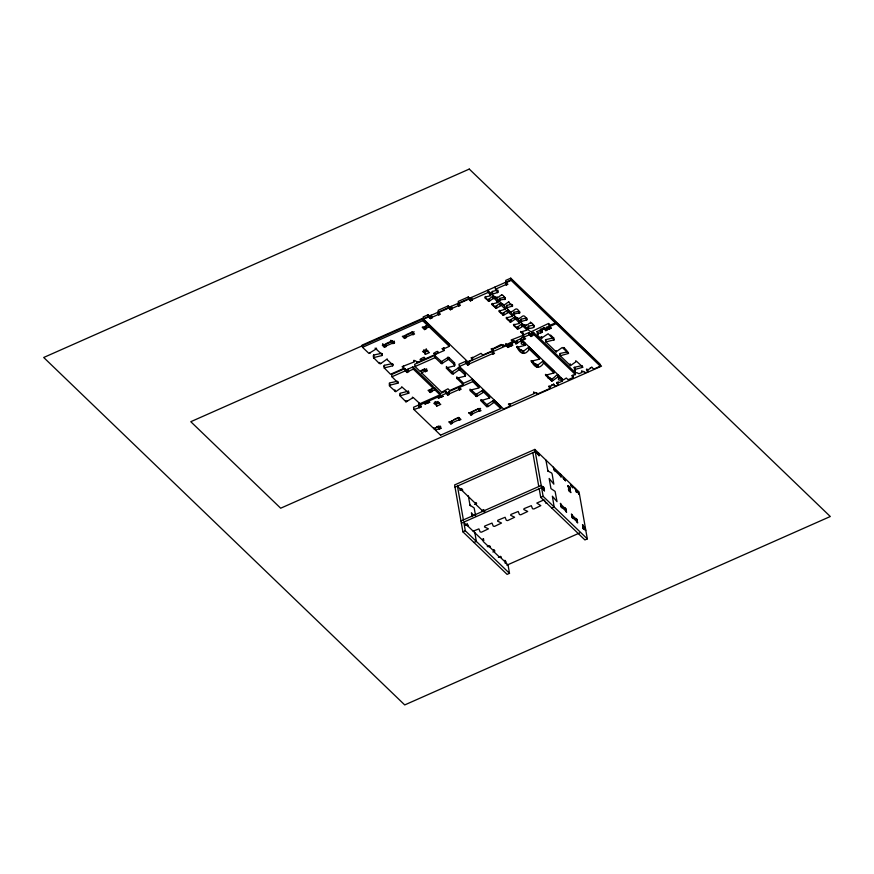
<?xml version="1.0" encoding="UTF-8"?>
<svg xmlns="http://www.w3.org/2000/svg" width="874" height="874" viewBox="0 0 874 874"><rect width="100%" height="100%" fill="white"/><g stroke="black" fill="none" stroke-linecap="round" stroke-linejoin="round"><path stroke-width="1.31" d="M516.731 346.716C519.735 353.282 524.411 356.625 529.338 349.25L539.597 359.127L539.203 356.898L528.945 347.033L523.526 351.206L520.959 349.862A3.234 1.89 -10 0 1 519.768 350.223M531.086 360.536C534.09 367.091 538.777 370.445 543.694 363.071L553.952 372.947L553.559 370.718L543.3 360.853L537.881 365.026L535.314 363.682A3.234 1.89 -10 0 1 534.123 364.043M512.503 339.516L512.896 341.734L511.126 340.03L523.581 335.135L520.838 332.044L527 330.055L523.023 326.231L517.911 329.225L513.65 325.587L514.262 324.724L519.691 323.358L516.086 319.436L514.633 319.48L510.689 322.277L506.428 318.639L506.658 317.918L512.557 316.148L512.055 313.7L506.559 307.932L512.721 305.933L508.351 302.065L504.407 304.862L502.954 304.906M519.659 322.877C519.484 316.159 506.592 314.684 519.943 312.881C515.758 304.589 514.873 311.898 510.165 311.854M526.519 328.078C520.27 320.856 518.184 322.397 527.164 319.829C522.98 311.537 522.095 318.846 517.386 318.802M543.999 499.873L536.789 503.063L540.831 505.642L533.883 508.974L532.55 508.766L531.305 505.675L524.007 508.657L523.799 509.553L527.732 511.443L520.784 514.764L519.451 514.557L518.206 511.476L510.897 514.458L510.7 515.354L514.633 517.244L507.685 520.565L506.341 520.358L505.106 517.277L497.798 520.259L497.601 521.155L501.534 523.045L494.586 526.366L493.242 526.159L492.007 523.078L484.699 526.061L484.502 526.946L488.435 528.846L481.476 532.168L480.143 531.96L478.908 528.879L473.173 531.163M408.508 391.159L400.095 393.256L400.03 395.704M478.46 385.937L472.375 379.371L462.652 383.675M516.851 347.426L525.23 345.306L524.837 343.078L522.958 342.018A1.846 1.082 -10 0 1 521.385 341.909M531.206 361.246L539.531 359.148M537.947 332.95L537.794 333.103A1.846 1.082 -10 0 0 537.892 334.6M521.286 340.412L520.478 338.883L516.731 340.532L517.572 343.187L515.966 343.897L513.999 341.079L502.867 346.17L501.097 344.476L493.122 348.628L491.068 348.912L492.838 350.616L482.809 355.052L481.039 353.347L473.063 357.499L471.02 357.794L472.79 359.487L467.776 361.705L423.562 319.163L423.169 316.945L428.184 314.727L429.953 316.432L430.347 318.649L431.953 317.939L431.122 315.296L431.953 317.939M497.809 290.07L492.368 291.435L491.767 292.298M519.298 321.129L518.664 321.512L518.959 323.183M526.683 317.863L521.254 319.228L520.642 320.092M485.278 296.428C487.681 304.906 493.613 291.588 494.334 298.034M512.437 315.929L508.581 312.335L503.468 315.328L499.218 311.69L499.436 310.969L505.336 309.199L501.359 305.387L496.246 308.38L491.996 304.742L492.597 303.879L498.038 302.513L494.433 298.591L492.969 298.635L489.025 301.432L484.775 297.794L485.376 296.92L490.554 295.794L490.489 293.413M495.733 297.958C500.409 297.958 501.676 290.518 505.412 299.247C491.996 300.306 505.369 302.896 505.227 308.97M492.499 303.376C494.903 311.854 500.835 298.537 501.545 304.982M499.709 310.325C502.124 318.802 508.056 305.485 508.766 311.931M506.931 317.273C509.345 325.751 515.267 312.433 515.988 318.879M514.152 324.221C516.567 332.699 522.488 319.381 523.209 325.827M524.608 325.751C528.836 325.871 530.627 318.606 534.265 326.548C533.61 329.542 522.98 326.81 530.966 331.869L548.588 323.446L550.358 325.15L555.361 322.932L554.979 320.703L510.766 278.161L505.751 280.39L506.144 282.608L507.914 284.312L506.308 285.022L505.478 282.368L506.308 285.022M443.763 347.819L444.265 348.617L449.345 346.366L448.952 344.137L428.773 324.713L425.365 326.221L426.195 328.875L424.589 329.585L424.196 327.357L427.834 325.663L427.441 323.435L422.284 318.475L362.131 345.11L362.524 347.328L368.937 353.424L376.049 349.032L382.342 354.757L381.982 355.543L373.569 357.641L379.392 363.573L380.638 363.639L386.734 359.312L393.027 365.048L392.666 365.824L384.254 367.921L390.514 374.269L403.886 368.358L403.493 366.13M401.832 387.379L395.736 391.705L389.443 385.969L389.804 385.194L398.216 383.107L391.956 376.749L391.563 374.52L404.924 368.599L406.694 370.303L407.087 372.532L408.693 371.821L407.863 369.167L412.943 366.916L433.133 386.352L433.515 388.569L428.063 390.361L430.27 392.492L431.876 391.781L431.046 389.138L434.454 387.63L439.611 392.59L440.004 394.808L419.946 403.69L413.205 397.528L406.093 401.92L400.052 395.846L408.923 393.158L401.734 386.821M454.163 363.639L454.524 362.863L448.559 357.193L441.446 361.585L434.695 355.423L414.647 364.305L415.041 366.523L420.197 371.483L423.606 369.975L423.158 369.549M434.695 355.423L435.088 357.652L441.512 363.748L448.624 359.356L454.917 365.081L454.556 365.856L446.144 367.954L451.967 373.886L453.213 373.963L459.298 369.636L465.602 375.361L465.241 376.137L456.829 378.234L463.089 384.593L449.717 390.514L447.947 388.81L441.709 392.197L421.519 372.761L421.126 370.543L424.764 368.839L426.971 370.969L425.376 371.679L424.535 369.036L425.376 371.679M464.848 373.919L465.208 373.143L459.243 367.473L452.12 371.865L446.789 367.058M542.437 331.781L540.897 332.863L540.056 330.208L536.986 331.574L538.187 335.332A1.846 1.082 -10 0 0 537.958 336.599A1.846 1.082 -10 0 0 539.859 336.938L541.738 337.998L548.184 333.759L554.236 339.822L545.9 341.92L556.104 351.818L562.222 347.513L568.624 353.424L560.201 355.762L559.939 353.489L567.761 351.796L568.024 353.282M470.824 389.52L476.155 394.327L483.278 389.935L489.243 395.605L488.883 396.381M435.055 427.987L435.449 430.205L440.605 435.165L500.769 408.54L494.018 402.379L487.932 406.705L486.687 406.639L480.864 400.696L489.735 398.009L483.672 392.164L476.548 396.545L470.256 390.82L470.616 390.044L479.028 387.947L472.768 381.588L472.375 379.371M481.508 399.8L486.84 404.607L493.963 400.216L500.376 406.312L500.769 408.54M547.856 377.939A3.234 1.89 -10 0 0 549.67 377.502C552.259 382.943 557.623 370.86 558.475 376.202A1.846 1.082 -10 0 0 558.027 376.858L558.868 378.431A1.846 1.082 -10 0 0 558.639 379.698A1.846 1.082 -10 0 0 560.54 380.026L562.419 381.097L558.683 382.746L558.169 381.949M582.379 367.102L582.117 365.616L574.294 367.309L574.568 369.582L582.98 367.244L576.578 361.333L570.46 365.638L560.201 355.762M557.667 374.673L558.06 376.891L551.942 381.195L545.54 375.285L553.898 372.969M381.588 353.325L373.624 355.041L373.264 355.816M392.273 363.606L384.298 365.321L383.937 366.097M553.668 337.823L545.452 339.724L545.846 341.942M541.738 337.998L541.541 336.883M528.89 347.054L529.338 349.25M452 309.057L451.17 306.413L452 309.057L450.405 309.767L450.012 307.55L448.242 305.845L438.213 310.281L438.606 312.51L440.376 314.214L438.77 314.924L437.94 312.269L438.77 314.924M472.058 300.186L471.228 297.531L472.058 300.186L470.452 300.896L470.059 298.668L468.289 296.974L458.271 301.41L458.653 303.628L460.423 305.332L458.817 306.042L457.987 303.398L458.817 306.042M423.562 319.163L428.577 316.945L430.347 318.649M429.953 316.432L431.559 315.722M438.606 312.51L448.635 308.074L450.405 309.767M450.012 307.55L451.618 306.84M458.653 303.628L468.683 299.192L470.452 300.896M470.059 298.668L471.665 297.958M506.144 282.608L511.159 280.39L555.361 322.932M362.524 347.328L422.677 320.692L427.834 325.663M431.505 317.513L438.333 314.498M451.563 308.631L458.38 305.616M471.61 299.76L488.074 292.473L490.784 295.073M495.066 286.978L495.46 289.207L505.871 284.596M426.588 323.817L427.441 323.435M386.395 343.471L392.306 340.773L394.513 342.892L392.907 343.602L392.076 340.958M406.443 334.6L412.353 331.891L414.56 334.021L412.965 334.731L412.124 332.087L412.965 334.731M422.317 327.084L424.36 326.8M382.615 343.701L384.09 345.11L391.137 341.909L390.842 340.237M412.572 332.502L414.167 331.792M384.32 344.924L382.277 345.208L384.484 347.339L386.089 346.628L385.259 343.974L385.642 346.202L392.47 343.187M404.378 336.042L402.324 336.326L404.542 338.457L406.137 337.746L405.307 335.103L405.7 337.32L412.517 334.305M425.365 326.221L425.747 328.449L429.156 326.931L449.345 346.366M425.452 354.352L424.567 353.5L425.365 353.151L424.972 350.933L424.174 351.282L425.452 354.352L429.462 352.583L426.599 350.955L426.206 348.726M425.365 353.151L422.503 351.523L426.512 349.742L427.397 350.594L426.599 350.955M425.059 352.135L428.063 350.802M413.817 361.071L415.489 360.733L417.259 362.437L443.992 350.594L443.599 348.376M442.157 348.529L443.828 348.191M414.025 360.208L414.32 361.869L402.116 366.654L403.886 368.358M391.956 376.749L405.317 370.827L407.087 372.532M415.041 366.523L435.088 357.652M406.694 370.303L408.3 369.593L407.863 369.167M408.256 371.395L413.336 369.145L433.515 388.569M421.519 372.761L424.928 371.253M523.482 334.961L528.825 332.59L530.594 334.294L530.988 336.512L532.594 335.802L531.753 333.158L533.49 332.382L575.048 372.379L575.442 374.596L571.651 375.656L573.42 377.349L568.078 379.72L566.308 378.016L563.413 379.928L521.854 339.931L521.461 337.714L523.198 336.938L524.029 339.593L525.635 338.883L523.865 337.178L523.187 332.918L521.483 331.672M469.371 364.119L467.841 365.201L467.448 362.983L465.678 361.279L458.992 364.239L459.385 366.457L503.588 408.999L510.274 406.039L509.881 403.821M503.348 344.596L492.412 349.436L492.805 351.665L494.575 353.369L492.969 354.079L492.138 351.424L468.606 361.847L469.436 364.491M542.503 332.153L540.536 329.334L543.879 327.859L545.201 329.127L545.005 328.023L545.835 330.667L547.441 329.957L546.611 327.313L548.752 326.363L549.582 329.006L551.123 327.925M523.865 337.178L529.218 334.808L530.988 336.512M530.594 334.294L532.2 333.584M507.947 347.448L507.554 345.219L505.784 343.526L506.177 345.743L507.947 347.448L509.542 346.738L508.712 344.083L510.187 343.438L511.017 346.082L512.623 345.372L512.295 343.526M512.896 342.237L515.125 341.242L515.966 343.897M459.385 366.457L466.071 363.497L467.841 365.201M467.448 362.983L469.054 362.273L468.606 361.847M492.805 351.665L506.177 345.743M507.554 345.219L509.16 344.509L508.712 344.083M510.984 342.881L510.853 343.668L514.196 342.193M515.573 341.668L517.179 340.958L517.572 343.187M540.503 330.634L544.076 328.963L545.835 330.667M545.452 328.449L547.048 327.739M549.189 326.789L556.104 323.642L600.307 366.184L593.621 369.145L591.796 367.069M521.854 339.931L524.029 339.593M531.753 333.158L532.146 335.376L533.883 334.611L575.442 374.596M468.999 364.065L492.532 353.653M509.105 346.312L511.017 346.082M517.124 342.761L520.871 341.1L521.68 342.641A1.846 1.082 -10 0 0 521.45 343.908A1.846 1.082 -10 0 0 523.351 344.247L525.23 345.306M537.379 333.792L540.897 332.863M546.611 327.313L547.004 329.531L549.582 329.006M431.483 389.564L429.888 390.274L430.27 392.492M431.439 391.355L434.848 389.848L440.004 394.808M439.567 393.901L445.642 391.202L447.412 392.907L447.794 395.135L449.4 394.425L449.072 392.568M420.667 404.749L421.06 406.967L419.454 407.677L418.624 405.033L413.544 407.284L413.937 409.502L434.127 428.926L437.47 427.047M449.4 394.425L448.57 391.771L458.73 387.28L459.56 389.924L461.166 389.214L459.396 387.51L472.768 381.588M420.23 404.323L418.897 403.045L419.291 405.263L446.035 393.431L447.794 395.135M447.412 392.907L449.007 392.197L448.57 391.771M413.937 409.502L419.454 407.677M448.963 393.999L459.123 389.498L459.56 389.924M436.694 404.913L436.301 402.696L435.492 403.045L436.771 406.126L440.78 404.345L437.918 402.717L438.715 402.357L437.83 401.505L433.821 403.285L434.706 404.138L435.514 403.777L436.771 406.126M436.377 403.897L439.393 402.564M437.022 426.621L438.693 426.283L440.9 428.413L439.305 429.123L438.464 426.479L436.192 427.484M468.77 412.965L470.824 412.681L478.799 408.529L481.006 410.66L479.411 411.37L478.57 408.715L471.752 411.741L472.594 414.385L470.988 415.095L468.704 412.594M453.977 419.607L458.522 417.597L459.353 420.241L460.959 419.531L458.752 417.411L450.766 421.563L448.723 421.847L450.929 423.977L452.535 423.267L451.705 420.613M438.464 426.479L440.518 426.184M452.142 421.039L450.536 421.749L450.929 423.977M472.266 412.528L470.594 412.878L470.988 415.095M478.57 408.715L480.624 408.431M435.449 430.205L438.857 428.697M452.098 422.841L458.916 419.815L459.353 420.241M472.146 413.959L478.963 410.944M508.439 403.974L510.558 404.061L534.08 393.639L533.752 391.792M533.577 392.841L535.249 392.502L537.007 394.207L550.38 388.285L549.986 386.068M548.544 386.21L550.664 386.297L552.062 385.281M551.625 384.855L553.297 384.516L555.056 386.221L558.399 384.735L556.88 382.353M556.563 382.659L558.235 382.32M581.494 371.625L583.166 371.286L584.935 372.99L588.278 371.505L586.76 369.123M586.443 369.44L588.552 369.527L590.627 368.205M590.19 367.779L591.862 367.441M581.713 370.751L582.008 372.422L578.927 373.788L577.048 372.717A1.846 1.082 -10 0 1 575.147 372.39A1.846 1.082 -10 0 1 575.376 371.122L574.568 369.582M539.182 488.752L540.711 497.393L584.914 539.935L587.317 538.876L579.047 491.953L534.844 449.411L454.633 484.928L462.903 531.84L507.106 574.382L509.509 573.322L507.991 564.68L505.707 563.042M455.015 487.146L535.227 451.639L538.919 455.179M537.718 453.311L538.526 452.961L539.05 455.922L538.034 454.327M459.779 490.216L461.909 489.276L462.794 490.128L461.996 490.478L461.669 488.632M461.996 490.478L474.964 502.954L475.762 502.605L476.647 503.457L474.506 504.396M482.055 510.962L483.344 511.64L482.994 509.662M481.88 511.487L484.021 510.547L484.895 511.399L484.098 511.749L483.704 509.531M460.98 520.98L541.192 485.463L543.956 488.129M461.374 523.198L541.585 487.692L544.349 490.347M465.208 525.383L467.35 524.433L468.235 525.285L467.426 525.645L467.044 523.417M462.903 531.84L465.307 530.78L509.509 573.322M540.711 497.393L543.115 496.334L587.317 538.876M572.011 486.949C576.316 490.39 566.068 481.279 572.656 486.731L572.809 487.801M574.557 488.763L575.365 488.413L576.37 492.401M578.839 494.444L579.44 494.181L575.758 490.631M473.948 542.481L476.363 541.41L474.757 532.321M551.756 508.034L554.16 506.964L552.368 496.192L557.022 501.665L555.099 491.385L550.959 488.621L549.156 478.439L553.832 484.163L552.171 474.123L551.592 472.965L547.943 471.064L545.889 460.052M565.533 508.832L566.581 512.361L565.565 510.766M487.495 546.13L488.784 546.807M487.31 546.654L489.451 545.715L490.336 546.556L489.538 546.916L493.297 550.533L494.094 550.172L494.979 551.024L492.838 551.975M498.366 557.295L500.507 556.345L501.392 557.197L500.584 557.546L504.342 561.163L505.15 560.813L506.035 561.665M582.991 525.635L583.122 526.377M504.954 562.932L506.243 563.61L506.112 562.867M582.761 528.497L584.051 529.163L583.515 528.606M506.822 565.194L579.626 532.965M585.198 530.496L585.799 530.234L583.034 527.568M524.782 343.111L524.924 345.012M539.203 356.898L539.28 358.832M553.559 370.718L553.515 371.92M497.098 301.224L497.612 299.804L492.04 294.298L498.191 292.298L495.46 289.207M504.768 297.247L499.589 298.384L498.978 299.247M511.607 304.349L506.811 305.332L506.199 306.195M533.643 325.041L528.475 326.177L527.863 327.04M489.779 293.719L490.39 292.856L487.681 290.244L488.074 292.473M518.828 311.297L514.032 312.28L513.42 313.143M546.982 503.173L545.835 503.162L545.168 501.119M545.638 339.658L546.032 341.494M560.387 355.696L560.125 353.828M574.753 369.516L574.491 367.648M565.478 480.744L563.184 477.75L565.478 480.744L565.249 479.597M562.419 381.097L562.026 378.868L560.147 377.808A1.846 1.082 -10 0 1 559.054 377.841M549.473 324.8L549.025 324.374L549.418 326.603L551.188 328.296M550.565 335.048L553.963 338.314M563.828 347.502L566.997 350.856M586.509 369.811L588.278 371.505M540.536 329.334L541.53 330.296M536.986 331.574L537.914 332.47M574.174 367.364L575.103 368.26M513.999 341.079L515.321 342.357L515.125 341.242M556.629 383.031L558.399 384.735M517.2 346.246L521.155 350.966L520.959 349.862M531.698 360.973A3.234 1.89 -10 0 1 532.222 360.7L535.511 364.786A3.234 1.89 -10 0 1 534.964 364.993M549.331 378.813A3.234 1.89 -10 0 0 549.866 378.606L546.578 374.52M553.537 383.828L555.056 386.221M510.853 343.668L512.623 345.372M548.61 386.581L550.38 388.285M492.138 351.424L492.969 354.079M508.504 404.345L510.274 406.039M422.382 327.455L424.589 329.585M442.222 348.901L443.992 350.594M553.646 469.36L561.021 476.45M457.386 377.262L462.696 382.364L463.089 384.593M410.747 332.601L411.195 333.027L404.149 336.239L404.542 338.457M568.526 487.474L567.827 485.573L570.034 487.692L570.296 489.178L569.859 488.752M424.972 350.933L423.792 349.797L424.185 352.014M568.876 489.451L568.439 489.025L568.701 490.511L570.908 492.63L570.209 490.729M565.937 508.657L565.052 507.805L565.183 508.548M583.395 525.46L582.51 524.608L583.166 528.311M560.54 504.079L566.068 509.4M571.585 514.72L577.113 520.03M582.641 525.35L585.405 528.005M391.137 341.909L390.634 341.111M560.933 506.297L566.45 511.618M571.978 516.938L577.506 522.259M436.301 402.696L435.121 401.559L435.514 403.777M419.291 405.263L421.06 406.967M483.923 540.394L483.038 539.542L482.24 539.892L467.426 525.645M466.672 525.536L463.788 522.139L465.307 530.78M499.83 557.437L494.302 552.128L493.876 549.659M468.311 495.787L469.993 505.161L474.145 507.925L475.631 515.791M473.719 515.671L471.414 512.732L472.004 516.742M548.118 471.37L547.714 470.409M470.31 505.817L469.917 504.855M600.307 366.184L599.914 363.955L555.711 321.413L556.104 323.642M593.533 368.588L593.621 369.145M584.739 371.876L584.935 372.99M575.748 360.722L575.879 361.454M573.027 375.132L573.42 377.349M570.132 363.781L570.46 365.638M556.181 350.955L556.312 351.698M561.097 377.972L561.425 379.829M555.973 351.075L556.104 351.818M553.537 338.719L553.799 340.204M558.661 375.94L558.989 377.787M557.525 375.154L557.841 377.011M548.752 326.363L549.145 328.58M576.643 491.483L576.774 492.226M543.879 327.859L544.076 328.963M552.248 378.846L552.576 380.693M570.766 484.917L570.962 486.02M576.228 519.178L576.097 518.446L576.982 519.287L577.638 522.991L576.621 521.407M551.068 379.141L551.396 380.998M569.597 487.266L570.46 492.204M541.858 330.612L541.956 331.17M549.67 377.502L549.866 378.606M568.264 485.988L569.138 490.937M541.76 336.763L541.956 337.877M540.056 330.208L540.449 332.437M572.47 515.562L571.454 513.978L572.109 517.681L572.994 518.533L572.863 517.79M543.3 360.853L543.694 363.071M543.158 361.344L543.486 363.191M545.452 374.356L545.584 375.099M563.402 477.827L563.599 478.93M560.627 474.232L561.152 477.193L560.136 475.598M534.069 325.445L534.167 326.002M533.359 325.751L533.653 327.422M533.49 332.382L533.883 334.611M530.496 322.003L530.693 323.118M537.881 365.026L538.209 366.872M561.425 504.932L560.409 503.337L561.064 507.04L561.938 507.892L561.818 507.149M536.702 365.321L537.029 367.178M554.531 470.212L554.662 470.955L553.264 467.142M535.314 363.682L535.511 364.786M528.475 326.177L528.77 327.848M526.847 318.497L526.946 319.054M527.962 327.597L528.257 329.269M528.825 332.59L529.218 334.808M526.148 318.802L526.432 320.474M525.875 324.593L526.072 325.707M526.585 328.154L526.88 329.826M528.803 347.524L529.131 349.371M536.723 392.535L537.007 394.207M524.411 324.647L524.509 325.204M521.254 319.228L521.549 320.9M519.626 311.548L519.724 312.094M520.74 320.649L521.035 322.32M521.559 324.767L521.854 326.428M518.927 311.854L519.222 313.515M523.198 336.938L523.592 339.167M523.908 342.182L524.236 344.039M518.752 318.202L518.85 318.759M520.675 331.421L520.773 331.978M510.766 278.161L511.159 280.39M523.526 351.206L523.854 353.052M521.472 340.15L521.8 341.996M517.189 317.699L517.288 318.245M518.293 326.756L518.588 328.416M520.478 338.883L520.871 341.1M522.346 351.501L522.674 353.358M516.938 327.357L517.222 329.028M514.032 312.28L514.327 313.952M512.404 304.6L512.503 305.146M514.338 317.819L514.633 319.48M513.519 313.7L513.814 315.372M511.705 304.906L512 306.566M543.071 487.277L542.94 486.534L543.825 487.386L544.48 491.09L543.464 489.495M513.453 324.473L513.551 325.03M511.64 315.678L511.738 316.235M508.93 301.716L509.029 302.273M534.844 449.411L543.115 496.334M543.486 499.436L543.584 499.994M511.072 319.808L511.366 321.468M509.717 320.408L510.012 322.08M506.811 305.332L507.106 307.003M532.823 452.699L538.788 486.534M505.183 297.652L505.281 298.198M506.297 306.752L506.592 308.424M507.117 310.871L507.412 312.531M504.484 297.958L504.779 299.618M506.243 317.524L506.33 318.081M504.418 308.73L504.517 309.287M501.709 294.767L501.807 295.314M510.187 343.438L510.58 345.656M502.758 303.802L502.856 304.349M503.85 312.859L504.145 314.52M502.495 313.46L502.79 315.121M499.589 298.384L499.884 300.044M497.972 290.703L498.071 291.25M499.895 303.923L500.19 305.583M499.076 299.804L499.371 301.464M497.262 291.009L497.557 292.67M497.71 300.361L498.005 302.022M496.989 296.799L497.186 297.914M499.021 310.576L499.12 311.133M497.197 301.781L497.295 302.338M495.536 296.854L495.634 297.4M496.629 305.9L496.924 307.572M495.274 306.512L495.569 308.172M492.368 291.435L492.663 293.096M492.674 296.974L492.969 298.635M491.865 292.856L492.149 294.516M491.8 303.628L491.898 304.185M489.877 294.276L490.074 295.39M489.407 298.952L489.702 300.623M488.053 299.563L488.348 301.224M492.444 348.387L492.838 350.616M494.181 400.358L494.476 402.018M493.034 400.838L493.329 402.499M489.342 396.162L489.637 397.823M488.981 396.938L489.178 398.052M487.539 404.487L487.834 406.148M468.289 296.974L468.683 299.192M486.392 404.968L486.687 406.639M483.497 390.066L483.792 391.738M482.35 390.558L482.645 392.218M478.657 385.871L478.952 387.543M481.203 399.768L481.301 400.325M480.744 399.997L480.842 400.543M472.397 357.269L472.79 359.487M476.854 394.196L477.149 395.867M479.018 409.141L479.411 411.37M475.707 394.687L476.002 396.348M504.921 560.289L505.358 562.758M465.678 361.279L466.071 363.497M470.518 389.487L470.616 390.044M469.961 389.159L470.157 390.263M465.208 373.143L465.503 374.804M465.143 375.591L465.241 376.137M470.725 412.124L470.824 412.681M459.56 368.162L459.855 369.833M448.242 305.845L448.635 308.074M458.216 367.539L458.511 369.199M482.459 510.787L475.98 504.549L475.631 502.572M487.9 545.955L483.256 541.487L482.819 539.018M454.524 362.863L454.819 364.524M458.73 387.28L459.123 389.498M454.262 364.196L454.556 365.856M456.61 376.967L456.894 378.639M483.486 538.635L483.617 539.378M452.918 372.291L453.213 373.963M451.574 371.668L451.869 373.329M448.875 357.881L449.17 359.553M458.522 417.597L458.916 419.815M447.532 357.258L447.827 358.919M444.167 348.06L444.265 348.617M446.385 366.468L446.483 367.025M442.233 362.011L442.528 363.682M440.9 361.388L441.195 363.06M445.642 391.202L446.035 393.431M460.893 488.391L461.243 490.369L457.43 486.086L463.395 519.91M428.184 314.727L428.577 316.945M428.773 324.713L429.156 326.931M422.284 318.475L422.677 320.692M434.454 387.63L434.848 389.848M440.583 426.556L440.9 428.413M440.507 434.618L440.605 435.165M438.912 426.894L439.305 429.123M426.588 368.752L426.971 370.969M433.93 427.823L434.127 428.926M417.16 361.88L417.259 362.437M412.943 366.916L413.336 369.145M418.624 405.033L419.017 407.251M412.419 397.102L412.506 397.659M404.924 368.599L405.317 370.827M408.529 391.312L408.824 392.972M408.071 391.53L408.366 393.202M406.923 400.74L407.022 401.297M405.678 400.674L405.875 401.789M394.185 341.046L394.513 342.892M392.513 341.384L392.907 343.602M400.194 393.803L400.489 395.474M397.943 381.588L398.14 382.703M397.681 382.921L397.386 381.25L389.411 382.976L389.345 385.423M392.83 363.934L392.929 364.491M392.371 364.152L392.666 365.824M394.895 389.837L395.19 391.508M387.182 358.952L387.28 359.509M384.09 345.11L384.484 347.339M389.509 383.522L389.804 385.194M382.146 353.653L382.244 354.21M384.298 365.321L384.593 366.982M384.036 366.654L384.331 368.325M381.687 353.872L381.982 355.543M380.54 363.081L380.638 363.639M379.207 362.459L379.305 363.016M376.399 348.125L376.596 349.229M375.154 348.049L375.252 348.606M373.624 355.041L373.908 356.701M373.362 356.373L373.646 358.045M369.866 352.801L369.953 353.358M563.894 347.874A3.234 1.89 -10 0 1 564.429 347.677M575.562 370.532A1.846 1.082 -10 0 1 574.753 370.172M574.568 369.888A1.846 1.082 -10 0 1 574.688 369.199M531.927 362.065A3.234 1.89 -10 0 1 532.419 361.814M420.252 359.378C424.447 361.628 427.703 353.762 420.252 359.378M433.624 353.467C437.808 355.707 441.075 347.841 433.624 353.467M429.68 402.237L424.972 403.985L429.68 402.237M443.052 396.315L438.344 398.063L443.052 396.315M469.272 169.075L43.7 357.488L404.728 704.925L830.3 516.512L469.272 169.075M511.629 279.658L190.783 421.705L280.674 508.209L601.52 366.162L511.629 279.658"/></g></svg>
